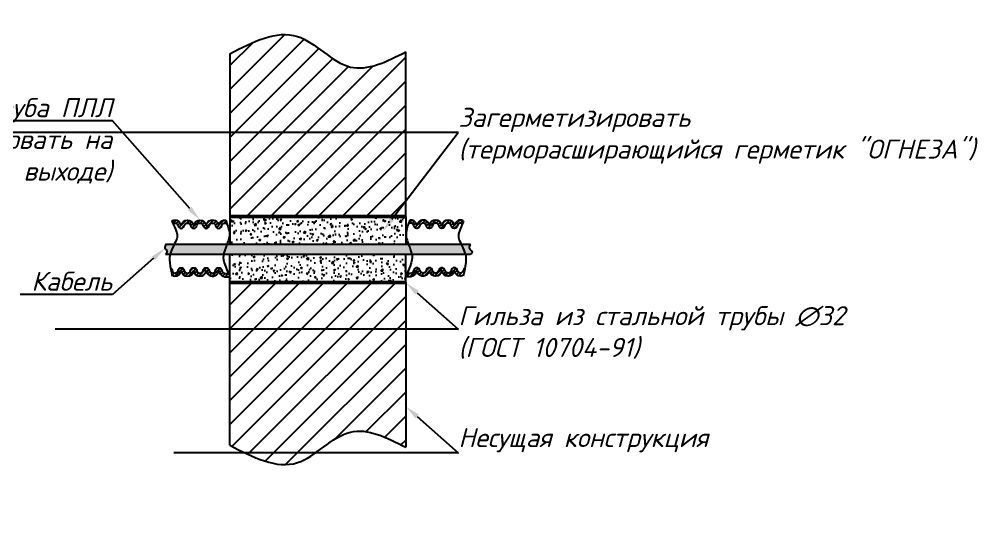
# Model space of a CAD drawing. Extents: x -152830 to 1281226, y -304852 to -2349.
# Drawn here: x 1101666 to 1114262, y -90532 to -83929 of the extents above; entities that cross this region are included whole.
import ezdxf
from ezdxf import colors
from ezdxf.entities.mleader import LeaderData, LeaderLine
from ezdxf.math import Vec2, Vec3

# ---------------------------------------------------------------- set-up
doc = ezdxf.new("R2010")
doc.units = 0
doc.header["$LTSCALE"] = 100
doc.styles.add('OlympDesign', font='isocpeui.ttf', dxfattribs={"height": 250})
pattern_1 = [(45, (1036662.59, -158596.85), (-157.1545, 157.1545), [])]
pattern_2 = [(45, (569972.724, -134266.574), (-22.4506403, 22.4506403), [])]

msp = doc.modelspace()

# ---------------------------------------------------------------- hatches: boundary and pattern name
at = {"ltscale": 0.0001}
h = msp.add_hatch(dxfattribs=at)
h.set_pattern_fill('ANSI31', scale=70, style=0)
h.set_pattern_definition(pattern_1)
edge = h.paths.add_edge_path()
edge.add_spline(control_points=[(1104433.838858, -84383.440064), (1104740.619985, -84225.393756), (1105316.641555, -83928.641203), (1105976.618707, -84747.386929), (1106493.818031, -84485.535639), (1106743.992194, -84358.875715)], knot_values=[0, 0, 0, 0, 136.56665436, 256.4217020656, 368.7131287669, 368.7131287669, 368.7131287669, 368.7131287669], degree=3, periodic=0)
edge.add_line((1106743.992194, -84358.875715), (1106743.992194, -86520.531396))
edge.add_line((1106743.992194, -86520.531396), (1104433.838858, -86520.531396))
edge.add_line((1104433.838858, -86520.531396), (1104433.838858, -84383.440064))
h = msp.add_hatch()
h.set_pattern_fill('AR-CONC', scale=1.2, style=0)
h.set_pattern_definition([(50, (805518.78, -208106.58), (218.6216, -19.1269), [22.86, -251.46]), (355, (805518.78, -208106.58), (-42.2921, 229.26821), [18.288, -201.1687]), (100.451445, (805537, -208108.18), (176.3295, 210.1413), [19.42801, -213.7083]), (46.1842, (805518.78, -208045.62), (325.29485, -50.4508), [34.29, -377.19]), (96.63556, (805545.9, -208049.83), (284.88496, 296.91135), [29.14203, -320.56273]), (351.18415, (805518.78, -208045.62), (284.88496, 296.91135), [27.43196, -301.75168]), (21, (805549.26, -208060.86), (181.93727, -122.71824), [22.86, -251.46]), (326, (805549.26, -208060.86), (74.16243, 221.02556), [18.288, -201.168]), (71.451445, (805564.42, -208071.09), (256.0997, 98.30732), [19.42801, -213.70793]), (37.5, (805518.78, -208106.58), (3.706324, 101.466047), [0, -198.7296, 0, -204.216, 0, -201.93]), (7.5, (805518.78, -208106.58), (80.183595, 120.21669), [0, -116.4336, 0, -194.1576, 0, -76.962]), (327.5, (805450.81, -208106.58), (162.708714, -6.874493), [0, -76.2, 0, -237.744, 0, -315.468]), (317.5, (805420.33, -208106.58), (177.75502, 30.51179), [0, -99.06, 0, -157.8864, 0, -224.028])])
h.paths.add_polyline_path([(1106743.992194, -86520.531396), (1104433.838858, -86520.531396), (1104433.838858, -86883.18485), (1106743.992194, -86883.18485)])
h.paths.add_polyline_path([(1106743.992194, -87020.376429), (1104433.838858, -87020.376429), (1104433.838858, -87389.567983), (1106743.992194, -87389.567983)])
h = msp.add_hatch()
h.set_pattern_fill('ANSI31', scale=10, style=0)
h.set_pattern_definition(pattern_2)
edge = h.paths.add_edge_path()
edge.add_arc((1104205.040419, -86649.017928), 81.891273, 120.1068095978, 170.5612088066)
edge.add_arc((1104122.884874, -86635.769737), 1.384911, -187.5295942982, 7.5295826381, ccw=False)
edge.add_arc((1104040.729329, -86649.017928), 81.891273, 9.4387913885, 170.5612087733)
edge.add_arc((1103958.573784, -86635.769737), 1.384911, -187.5295767684, 7.5295853178, ccw=False)
edge.add_arc((1103876.418239, -86649.017928), 81.891273, 9.438791084, 170.5612087674)
edge.add_arc((1103794.262694, -86635.769737), 1.38491, -187.5295091188, 7.529586848, ccw=False)
edge.add_arc((1103712.107149, -86649.017928), 81.891273, 9.438789914, 92.3362232149)
edge.add_arc((1103719.062478, -86648.436486), 81.891273, 97.2210199984, 124.2694136385)
edge.add_spline(control_points=[(1103672.950733, -86580.761619), (1103678.754863, -86594.335588), (1103684.228177, -86607.014251), (1103689.356126, -86618.899875)], knot_values=[0, 0, 0, 0, 0.1848455961, 0.1848455961, 0.1848455961, 0.1848455961], degree=3, periodic=0)
edge.add_arc((1103719.062478, -86648.436486), 41.891273, 101.290516332, 135.1641627237, ccw=False)
edge.add_arc((1103712.466757, -86648.826029), 41.50118, 11.1475104405, 92.2176478083, ccw=False)
edge.add_arc((1103794.262694, -86635.769737), 41.384911, 186.9847741782, 353.0152258218)
edge.add_arc((1103876.418239, -86649.017928), 41.891273, 11.309932474, 168.690067526, ccw=False)
edge.add_arc((1103958.573784, -86635.769737), 41.384911, 186.9847741782, 353.0152258218)
edge.add_arc((1104040.729329, -86649.017928), 41.891273, 11.309932474, 168.690067526, ccw=False)
edge.add_arc((1104122.884874, -86635.769737), 41.384911, 186.9847741782, 353.0152258218)
edge.add_arc((1104205.040419, -86649.017928), 41.891273, 11.309932474, 168.690067526, ccw=False)
edge.add_arc((1104287.195964, -86635.769737), 41.384911, 186.9847741782, 353.0152258218)
edge.add_arc((1104369.351509, -86649.017928), 41.891273, 47.1857067449, 168.690067526, ccw=False)
edge.add_spline(control_points=[(1104397.821837, -86618.288151), (1104392.818933, -86602.976593), (1104387.134643, -86586.26505), (1104380.716049, -86567.919051)], knot_values=[0, 0, 0, 0, 0.2246992945, 0.2246992945, 0.2246992945, 0.2246992945], degree=3, periodic=0)
edge.add_arc((1104369.351509, -86649.017928), 81.891273, 82.0229774596, 170.5612087639)
edge.add_arc((1104287.195965, -86635.769737), 1.38491, -187.5295091189, 7.5295868489, ccw=False)
edge.add_arc((1104205.040419, -86649.017928), 81.891273, 9.4387899095, 120.1068095578)
edge = h.paths.add_edge_path()
edge.add_arc((1104122.884874, -87236.19205), 41.384911, 6.9847741782, 173.0152258218)
edge.add_arc((1104040.729329, -87222.943859), 41.891273, 191.309932474, 348.690067526, ccw=False)
edge.add_arc((1103958.573784, -87236.19205), 41.384911, 6.9847741781, 173.0152258218)
edge.add_arc((1103876.418239, -87222.943859), 41.891273, 191.309932474, 348.690067526, ccw=False)
edge.add_arc((1103794.262694, -87236.19205), 41.384911, 6.9847741781, 173.0152258218)
edge.add_arc((1103712.466757, -87223.135758), 41.50118, 267.7823521799, 348.8524895479, ccw=False)
edge.add_arc((1103719.062478, -87223.525301), 41.891273, 191.3099324587, 258.7094836721, ccw=False)
edge.add_arc((1103636.906933, -87236.773492), 41.384911, 6.9847741781, 64.7171148835)
edge.add_spline(control_points=[(1103654.581923, -87199.352835), (1103659.51479, -87226.122739), (1103666.049468, -87256.8233), (1103674.530695, -87292.250121)], knot_values=[3.6769236673, 3.6769236673, 3.6769236673, 3.6769236673, 3.7864844451, 3.7864844451, 3.7864844451, 3.7864844451], degree=3, periodic=0)
edge.add_arc((1103719.062478, -87223.525301), 81.891273, 237.0578778447, 262.7789799977)
edge.add_arc((1103712.107149, -87222.943859), 81.891273, 267.663776787, 350.561210088)
edge.add_arc((1103794.262694, -87236.19205), 1.38491, -7.5295869466, 187.529509022, ccw=False)
edge.add_arc((1103876.418239, -87222.943859), 81.891273, 189.4387912326, 350.561208916)
edge.add_arc((1103958.573784, -87236.19205), 1.384911, -7.5295853184, 187.5295767669, ccw=False)
edge.add_arc((1104040.729329, -87222.943859), 81.891273, 189.43879123, 350.5612086148)
edge.add_arc((1104122.884874, -87236.19205), 1.384911, -7.5295826381, 187.5295942964, ccw=False)
edge.add_arc((1104205.040419, -87222.943859), 81.891273, 189.4387911891, 239.8931903978)
edge.add_arc((1104205.040419, -87222.943859), 81.891273, 239.893190444, 350.5612100923)
edge.add_arc((1104287.195965, -87236.19205), 1.38491, -7.529586946, 187.5295090206, ccw=False)
edge.add_arc((1104388.783182, -87211.00187), 103.376093, 194.2072817386, 295.8389039957)
edge.add_spline(control_points=[(1104433.838858, -87304.042736), (1104426.353783, -87289.081943), (1104419.478689, -87274.931135), (1104413.169309, -87261.535313)], knot_values=[3.7535209378, 3.7535209378, 3.7535209378, 3.7535209378, 3.7984651811, 3.7984651811, 3.7984651811, 3.7984651811], degree=3, periodic=0)
edge.add_arc((1104381.859928, -87215.217378), 55.90732, 196.5678832601, 304.0573828649, ccw=False)
edge.add_arc((1104287.195964, -87236.19205), 41.384911, 6.9847741782, 173.0152258219)
edge.add_arc((1104205.040419, -87222.943859), 41.891273, 191.309932474, 348.690067526, ccw=False)
h = msp.add_hatch()
h.set_pattern_fill('ANSI31', scale=10, style=0)
h.set_pattern_definition([(45, (569972.724, -134266.574), (-22.4506403, 22.4506403), [])])
edge = h.paths.add_edge_path()
edge.add_arc((1107219.257269, -86635.769737), 1.384911, -187.5295853184, 7.5295767684, ccw=False)
edge.add_arc((1107137.101724, -86649.017928), 81.891273, 9.4387912267, 170.5612086115)
edge.add_arc((1107054.946178, -86635.769737), 1.384911, -187.5295826381, 7.5295942979, ccw=False)
edge.add_arc((1106972.790633, -86649.017928), 81.891273, 9.4387911934, 59.8931904022)
edge.add_arc((1106972.790633, -86649.017928), 81.891273, 59.8931904422, 170.5612100905)
edge.add_arc((1106890.635088, -86635.769737), 1.38491, -187.5295868489, 7.529509118, ccw=False)
edge.add_arc((1106808.479543, -86649.017928), 81.891273, 9.4387912361, 97.9770225404)
edge.add_spline(control_points=[(1106797.115003, -86567.919051), (1106790.696409, -86586.26505), (1106785.01212, -86602.976593), (1106780.009215, -86618.288151)], knot_values=[0, 0, 0, 0, 0.2246992945, 0.2246992945, 0.2246992945, 0.2246992945], degree=3, periodic=0)
edge.add_arc((1106808.479543, -86649.017928), 41.891273, 11.309932474, 132.8142932551, ccw=False)
edge.add_arc((1106890.635088, -86635.769737), 41.384911, 186.9847741782, 353.0152258218)
edge.add_arc((1106972.790633, -86649.017928), 41.891273, 11.309932474, 168.690067526, ccw=False)
edge.add_arc((1107054.946178, -86635.769737), 41.384911, 186.9847741782, 353.0152258218)
edge.add_arc((1107137.101724, -86649.017928), 41.891273, 11.309932474, 168.690067526, ccw=False)
edge.add_arc((1107219.257269, -86635.769737), 41.384911, 186.9847741782, 353.0152258218)
edge.add_arc((1107301.412814, -86649.017928), 41.891273, 11.309932474, 168.690067526, ccw=False)
edge.add_arc((1107383.568359, -86635.769737), 41.384911, 186.9847741782, 353.0152258218)
edge.add_arc((1107465.364295, -86648.826029), 41.50118, 87.7823521917, 168.8524895595, ccw=False)
edge.add_arc((1107458.768574, -86648.436486), 41.891273, 44.8358372763, 78.709483668, ccw=False)
edge.add_spline(control_points=[(1107488.474927, -86618.899875), (1107493.602876, -86607.014251), (1107499.07619, -86594.335588), (1107504.880319, -86580.761619)], knot_values=[0, 0, 0, 0, 0.1848455961, 0.1848455961, 0.1848455961, 0.1848455961], degree=3, periodic=0)
edge.add_arc((1107458.768574, -86648.436486), 81.891273, 55.7305863615, 82.7789800017)
edge.add_arc((1107465.723904, -86649.017928), 81.891273, 87.6637767851, 170.561210086)
edge.add_arc((1107383.568359, -86635.769737), 1.38491, -187.5295868489, 7.5295091188, ccw=False)
edge.add_arc((1107301.412814, -86649.017928), 81.891273, 9.4387912326, 170.561208916)
h = msp.add_hatch(color=250)
h.set_gradient(color1=(51, 51, 51), tint=1, name='INVCURVED')
edge = h.paths.add_edge_path()
edge.add_spline(control_points=[(1107595.476973, -86883.18485), (1107584.263788, -86900.541847), (1107563.42596, -86939.71331), (1107628.133976, -86980.699307), (1107612.403719, -87000.932073), (1107595.476973, -87020.376429)], knot_values=[0, 0, 0, 0, 52.9245825029, 119.4407755735, 157.3482400132, 157.3482400132, 157.3482400132, 157.3482400132], degree=3, periodic=0)
edge.add_line((1107595.476973, -87020.376429), (1103587.742942, -87020.376429))
edge.add_spline(control_points=[(1103587.742942, -87020.376429), (1103602.758918, -86999.695023), (1103621.190676, -86981.46086), (1103565.891583, -86924.079311), (1103584.117681, -86904.118879), (1103595.130571, -86883.18485)], knot_values=[0, 0, 0, 0, 47.1570912582, 99.4810170151, 152.0745483371, 152.0745483371, 152.0745483371, 152.0745483371], degree=3, periodic=0)
edge.add_line((1103595.130571, -86883.18485), (1107595.476973, -86883.18485))
h = msp.add_hatch()
h.set_pattern_fill('ANSI31', scale=10, style=0)
h.set_pattern_definition(pattern_2)
edge = h.paths.add_edge_path()
edge.add_arc((1107383.568359, -87236.19205), 1.38491, -7.5295090214, 187.5295869463, ccw=False)
edge.add_arc((1107465.723904, -87222.943859), 81.891273, 189.438789912, 272.336223213)
edge.add_arc((1107458.768574, -87223.525301), 81.891273, 277.2210200022, 302.9421221552)
edge.add_spline(control_points=[(1107503.300358, -87292.250121), (1107511.781584, -87256.8233), (1107518.316263, -87226.122739), (1107523.24913, -87199.352835)], knot_values=[3.6769236673, 3.6769236673, 3.6769236673, 3.6769236673, 3.7864844451, 3.7864844451, 3.7864844451, 3.7864844451], degree=3, periodic=0)
edge.add_arc((1107540.924119, -87236.773492), 41.384911, 115.2828851163, 173.0152258218)
edge.add_arc((1107458.768574, -87223.525301), 41.891273, 281.2905163279, 348.6900675413, ccw=False)
edge.add_arc((1107465.364295, -87223.135758), 41.50118, 191.1475104521, 272.2176478201, ccw=False)
edge.add_arc((1107383.568359, -87236.19205), 41.384911, 6.9847741782, 173.0152258218)
edge.add_arc((1107301.412814, -87222.943859), 41.891273, 191.309932474, 348.690067526, ccw=False)
edge.add_arc((1107219.257269, -87236.19205), 41.384911, 6.9847741782, 173.0152258218)
edge.add_arc((1107137.101724, -87222.943859), 41.891273, 191.309932474, 348.690067526, ccw=False)
edge.add_arc((1107054.946178, -87236.19205), 41.384911, 6.9847741782, 173.0152258218)
edge.add_arc((1106972.790633, -87222.943859), 41.891273, 191.309932474, 348.690067526, ccw=False)
edge.add_arc((1106890.635088, -87236.19205), 41.384911, 6.9847741782, 173.0152258218)
edge.add_arc((1106795.971124, -87215.217378), 55.90732, 235.9389164205, 343.43211674, ccw=False)
edge.add_spline(control_points=[(1106779.815399, -87228.382485), (1106769.807233, -87251.019503), (1106757.962096, -87276.120397), (1106743.992194, -87304.042736)], knot_values=[3.7145827026, 3.7145827026, 3.7145827026, 3.7145827026, 3.7984651811, 3.7984651811, 3.7984651811, 3.7984651811], degree=3, periodic=0)
edge.add_arc((1106789.04787, -87211.00187), 103.376093, 244.1610960043, 345.7927182614)
edge.add_arc((1106890.635088, -87236.19205), 1.38491, -7.5295090215, 187.5295869457, ccw=False)
edge.add_arc((1106972.790633, -87222.943859), 81.891273, 189.4387899077, 300.106809556)
edge.add_arc((1106972.790633, -87222.943859), 81.891273, 300.1068096022, 350.5612088109)
edge.add_arc((1107054.946178, -87236.19205), 1.384911, -7.5295942979, 187.5295826375, ccw=False)
edge.add_arc((1107137.101724, -87222.943859), 81.891273, 189.4387913852, 350.56120877)
edge.add_arc((1107219.257269, -87236.19205), 1.384911, -7.5295767687, 187.5295853187, ccw=False)
edge.add_arc((1107301.412814, -87222.943859), 81.891273, 189.438791084, 350.5612087674)
h = msp.add_hatch(dxfattribs=at)
h.set_pattern_fill('ANSI31', scale=70, style=0)
h.set_pattern_definition(pattern_1)
edge = h.paths.add_edge_path()
edge.add_spline(control_points=[(1104433.838858, -89526.659314), (1104740.619985, -89684.705623), (1105316.641555, -89981.458176), (1105976.618707, -89162.71245), (1106493.818031, -89424.56374), (1106743.992194, -89551.223664)], knot_values=[0, 0, 0, 0, 136.56665436, 256.4217020656, 368.7131287669, 368.7131287669, 368.7131287669, 368.7131287669], degree=3, periodic=0)
edge.add_line((1106743.992194, -89551.223664), (1106743.992194, -87389.567983))
edge.add_line((1106743.992194, -87389.567983), (1104433.838858, -87389.567983))
edge.add_line((1104433.838858, -87389.567983), (1104433.838858, -89526.659314))

# ---------------------------------------------------------------- linework, layer by layer
at = {"color": 7}
for p, q in [((1104433.838858, -84383.440064), (1104433.838858, -86520.531396)), ((1106743.992194, -86520.531396), (1106743.992194, -84358.875715)), ((1104433.838858, -86520.531396), (1106743.992194, -86520.531396)), ((1104433.838858, -86520.531396), (1104433.838858, -86883.18485)), ((1106743.992194, -86520.531396), (1106743.992194, -86883.18485)), ((1103595.130571, -86883.18485), (1107595.476973, -86883.18485)), ((1107595.476973, -87020.376429), (1103587.742942, -87020.376429)), ((1104433.838858, -87389.567983), (1104433.838858, -87020.376429)), ((1106743.992194, -87389.567983), (1106743.992194, -87020.376429)), ((1104398.015654, -87228.382485), (1104423.835094, -87283.788141)), ((1106779.815399, -87228.382485), (1106753.995959, -87283.788141)), ((1104433.838858, -87389.567983), (1106743.992194, -87389.567983)), ((1104433.838858, -89526.659314), (1104433.838858, -87389.567983)), ((1106743.992194, -87389.567983), (1106743.992194, -89551.223664))]:
    msp.add_line(p, q, dxfattribs=at)
at = {"color": 1, "lineweight": 50, "ltscale": 100}
for p, q in [((1104439.227721, -86520.531396), (1106743.992194, -86520.531396)), ((1104439.227721, -87389.567983), (1106743.992194, -87389.567983))]:
    msp.add_line(p, q, dxfattribs=at)
at = {"color": 7}
for points in [[(1103672.950733, -86580.761619, -0.1185719201), (1103708.768975, -86567.194721, -0.3783544253), (1103792.889725, -86635.588263, 1.140874761), (1103795.635663, -86635.588261, -0.847479859), (1103957.200815, -86635.588261, 1.140875425), (1103959.946753, -86635.588261, -0.8474798568), (1104121.511905, -86635.588261, 1.1408755742), (1104124.257843, -86635.588261, -0.223775717), (1104163.962647, -86578.174458, -0.5242773543), (1104285.822996, -86635.588263, 1.140874761), (1104288.568933, -86635.588261, -0.4067606613), (1104380.716049, -86567.919051)], [(1103689.356126, -86618.899875, -0.148887412), (1103710.860845, -86607.355931, -0.3692671998), (1103753.184921, -86640.802373, 0.8849621656), (1103835.340466, -86640.802373, -0.8198039027), (1103917.496011, -86640.802373, 0.8849621656), (1103999.651556, -86640.802373, -0.8198039027), (1104081.807102, -86640.802373, 0.8849621656), (1104163.962647, -86640.802373), (1104163.962647, -86640.802373, -0.8198039027), (1104246.118192, -86640.802373, 0.8849621656), (1104328.273737, -86640.802373, -0.601269417), (1104399.168279, -86619.592786)], [(1107488.474927, -86618.899875, 0.148887412), (1107466.970208, -86607.355931, 0.3692671998), (1107424.646131, -86640.802373, -0.8849621656), (1107342.490586, -86640.802373, 0.8198039027), (1107260.335041, -86640.802373, -0.8849621656), (1107178.179496, -86640.802373, 0.8198039027), (1107096.023951, -86640.802373, -0.8849621656), (1107013.868406, -86640.802373), (1107013.868406, -86640.802373, 0.8198039027), (1106931.712861, -86640.802373, -0.8849621656), (1106849.557316, -86640.802373, 0.601269417), (1106778.662773, -86619.592786)], [(1107504.880319, -86580.761619, 0.1185719201), (1107469.062078, -86567.194721, 0.3783544253), (1107384.941327, -86635.588263, -1.140874761), (1107382.19539, -86635.588261, 0.847479859), (1107220.630238, -86635.588261, -1.140875425), (1107217.8843, -86635.588261, 0.8474798568), (1107056.319147, -86635.588261, -1.1408755742), (1107053.573209, -86635.588261, 0.223775717), (1107013.868406, -86578.174458, 0.5242773543), (1106892.008057, -86635.588263, -1.140874761), (1106889.262119, -86635.588261, 0.4067606613), (1106797.115003, -86567.919051)], [(1103654.581923, -87199.352835, -0.2573719644), (1103677.984706, -87231.740856, 0.3028681255), (1103710.860845, -87264.605856, 0.3692671998), (1103753.184921, -87231.159414, -0.8849621656), (1103835.340466, -87231.159414, 0.8198039027), (1103917.496011, -87231.159414, -0.8849621656), (1103999.651556, -87231.159414, 0.8198039027), (1104081.807102, -87231.159414, -0.8849621656), (1104163.962647, -87231.159414), (1104163.962647, -87231.159414, 0.8198039027), (1104246.118192, -87231.159414, -0.8849621656), (1104328.273737, -87231.159414, 0.5067228581), (1104413.169309, -87261.535313)], [(1103674.530695, -87292.250121, 0.1127030599), (1103708.768975, -87304.767066, 0.3783544253), (1103792.889725, -87236.373524, -1.140874761), (1103795.635663, -87236.373526, 0.847479859), (1103957.200815, -87236.373526, -1.140875425), (1103959.946753, -87236.373526, 0.8474798568), (1104121.511905, -87236.373526, -1.1408755742), (1104124.257843, -87236.373526, 0.223775717), (1104163.962647, -87293.787329, 0.5242773543), (1104285.822996, -87236.373524, -1.140874761), (1104288.568933, -87236.373526, 0.4750040099), (1104433.838858, -87304.042736)], [(1107503.300358, -87292.250121, -0.1127030599), (1107469.062078, -87304.767066, -0.3783544253), (1107384.941327, -87236.373524, 1.140874761), (1107382.19539, -87236.373526, -0.847479859), (1107220.630238, -87236.373526, 1.140875425), (1107217.8843, -87236.373526, -0.8474798568), (1107056.319147, -87236.373526, 1.1408755742), (1107053.573209, -87236.373526, -0.223775717), (1107013.868406, -87293.787329, -0.5242773543), (1106892.008057, -87236.373524, 1.140874761), (1106889.262119, -87236.373526, -0.4750040099), (1106743.992194, -87304.042736)], [(1107523.24913, -87199.352835, 0.2573719644), (1107499.846347, -87231.740856, -0.3028681255), (1107466.970208, -87264.605856, -0.3692671998), (1107424.646131, -87231.159414, 0.8849621656), (1107342.490586, -87231.159414, -0.8198039027), (1107260.335041, -87231.159414, 0.8849621656), (1107178.179496, -87231.159414, -0.8198039027), (1107096.023951, -87231.159414, 0.8849621656), (1107013.868406, -87231.159414), (1107013.868406, -87231.159414, -0.8198039027), (1106931.712861, -87231.159414, 0.8849621656), (1106849.557316, -87231.159414, -0.5067228581), (1106764.661744, -87261.535313)]]:
    msp.add_lwpolyline(points, format="xyb", dxfattribs=at)
for points in [[(1104433.838858, -84383.440064), (1105320.984021, -84154.982778), (1106017.257759, -84556.976608), (1106743.992194, -84358.875715)], [(1103595.130571, -86883.18485), (1103580.400207, -86933.673421), (1103608.302309, -86977.937017), (1103587.742942, -87020.376429)], [(1107595.476973, -86883.18485), (1107579.605126, -86933.673421), (1107616.639506, -86988.926102), (1107595.476973, -87020.376429)], [(1104433.838858, -89526.659314), (1105320.984021, -89755.116601), (1106017.257759, -89353.122771), (1106743.992194, -89551.223664)]]:
    msp.add_spline(points, degree=3, dxfattribs=at)
for points in [[(1103672.950733, -86580.761619), (1103722.051547, -86695.59243), (1103773.676516, -86798.651829), (1103675.22646, -86911.301323), (1103626.67477, -87096.509853), (1103677.383304, -87304.042736)], [(1104380.716049, -86567.919051), (1104425.384292, -86695.59243), (1104443.87244, -86794.099908), (1104378.559205, -86911.301323), (1104330.007516, -87096.509853), (1104433.838858, -87304.042736)], [(1106797.115003, -86567.919051), (1106752.44676, -86695.59243), (1106733.958613, -86794.099908), (1106799.271847, -86911.301323), (1106847.823536, -87096.509853), (1106743.992194, -87304.042736)], [(1107504.880319, -86580.761619), (1107455.779506, -86695.59243), (1107404.154537, -86798.651829), (1107502.604593, -86911.301323), (1107551.156282, -87096.509853), (1107500.447749, -87304.042736)]]:
    msp.add_open_spline(points, degree=3, knots=[0, 0, 0, 0, 1.5637261133, 3.1750083721, 3.7984651811, 3.7984651811, 3.7984651811, 3.7984651811], dxfattribs=at)

# ---------------------------------------------------------------- leaders
ml = msp.add_multileader_mtext('Standard')
ml.set_content('Труба ПЛЛ\\P(трубу разорвать на \\Pвходе и выходе)', color=256, style='OlympDesign')
ml.set_leader_properties(color=256, linetype='ByLayer', lineweight=-1)
ml.build(insert=Vec2(0, 0))
ml.multileader.update_dxf_attribs({"text_left_attachment_type": 6, "text_right_attachment_type": 6, "dogleg_length": 2, "arrow_head_size": 200})
ctx = ml.context
ctx.base_point, ctx.char_height, ctx.arrow_head_size, ctx.landing_gap_size, ctx.plane_origin = Vec3(1099416.160243, -85266.208386), 250, 200, 0, Vec3(1103883.39099, -83968.211045)
ctx.left_attachment, ctx.right_attachment, ctx.text_align_type = 6, 6, 2
notes = []
notes.append((ctx, [(0, (1, 1, 0), (1102890.698121, -85266.208386), (-1, 0), 2, [(0, [(1104040.729329, -86567.126655)], 0, [])])]))
ctx.mtext.insert, ctx.mtext.alignment, ctx.mtext.flow_direction = Vec3(1102888.698121, -84966.208386), 3, 5
ml = msp.add_multileader_mtext('Standard')
ml.set_content('Загерметизировать\\P(терморасширающийся герметик "ОГНЕЗА")', color=256, style='OlympDesign')
ml.set_leader_properties(color=256, linetype='ByLayer', lineweight=-1)
ml.build(insert=Vec2(0, 0))
ml.multileader.update_dxf_attribs({"text_left_attachment_type": 6, "text_right_attachment_type": 6, "dogleg_length": 2, "arrow_head_size": 200})
ctx = ml.context
ctx.base_point, ctx.char_height, ctx.arrow_head_size, ctx.landing_gap_size, ctx.plane_origin = Vec3(1107436.825933, -85418.577301), 250, 200, 0, Vec3(1106442.133064, -86716.574643)
ctx.left_attachment, ctx.right_attachment = 6, 6
notes.append((ctx, [(0, (1, 1, 0), (1107434.825933, -85418.577301), (1, 0), 2, [(0, [(1106442.133064, -86716.574643)], 0, [])])]))
ctx.mtext.insert, ctx.mtext.flow_direction = Vec3(1107436.825933, -85093.577301), 5
ml = msp.add_multileader_mtext('Standard')
ml.set_content('Кабель', color=256, style='OlympDesign')
ml.set_leader_properties(color=256, linetype='ByLayer', lineweight=-1)
ml.build(insert=Vec2(0, 0))
ml.multileader.update_dxf_attribs({"text_left_attachment_type": 6, "text_right_attachment_type": 6, "dogleg_length": 2, "arrow_head_size": 200})
ctx = ml.context
ctx.base_point, ctx.char_height, ctx.arrow_head_size, ctx.landing_gap_size, ctx.plane_origin = Vec3(1101790.592061, -87546.366707), 250, 200, 0, Vec3(1103883.39099, -88844.364049)
ctx.left_attachment, ctx.right_attachment, ctx.text_align_type = 6, 6, 2
notes.append((ctx, [(0, (1, 1, 0), (1102890.698121, -87546.366707), (-1, 0), 2, [(0, [(1103581.53186, -86936.582279)], 0, [])])]))
ctx.mtext.insert, ctx.mtext.alignment, ctx.mtext.flow_direction = Vec3(1102888.698121, -87246.366707), 3, 5
ml = msp.add_multileader_mtext('Standard')
ml.set_content('Гильза из стальной трубы ∅32 \\P(ГОСТ 10704-91)', color=256, style='OlympDesign')
ml.set_leader_properties(color=256, linetype='ByLayer', lineweight=-1)
ml.build(insert=Vec2(0, 0))
ml.multileader.update_dxf_attribs({"text_left_attachment_type": 6, "text_right_attachment_type": 6, "dogleg_length": 2, "arrow_head_size": 200})
ctx = ml.context
ctx.base_point, ctx.char_height, ctx.arrow_head_size, ctx.landing_gap_size, ctx.plane_origin = Vec3(1107436.825933, -87999.352411), 250, 200, 0, Vec3(1106442.133064, -89297.349753)
ctx.left_attachment, ctx.right_attachment = 6, 6
notes.append((ctx, [(0, (1, 1, 0), (1107434.825933, -87999.352411), (1, 0), 2, [(0, [(1106743.992194, -87389.567983)], 0, [])])]))
ctx.mtext.insert, ctx.mtext.flow_direction = Vec3(1107436.825933, -87699.352411), 5
ml = msp.add_multileader_mtext('Standard')
ml.set_content('Несущая конструкция', color=256, style='OlympDesign')
ml.set_leader_properties(color=256, linetype='ByLayer', lineweight=-1)
ml.build(insert=Vec2(0, 0))
ml.multileader.update_dxf_attribs({"text_left_attachment_type": 6, "text_right_attachment_type": 6, "dogleg_length": 2, "arrow_head_size": 200})
ctx = ml.context
ctx.base_point, ctx.char_height, ctx.arrow_head_size, ctx.landing_gap_size, ctx.plane_origin = Vec3(1107436.825933, -89625.337507), 250, 200, 0, Vec3(1106442.133064, -90923.334849)
ctx.left_attachment, ctx.right_attachment = 6, 6
notes.append((ctx, [(0, (1, 1, 0), (1107434.825933, -89625.337507), (1, 0), 2, [(0, [(1106743.992194, -89015.553079)], 0, [])])]))
ctx.mtext.insert, ctx.mtext.flow_direction = Vec3(1107436.825933, -89300.337507), 5
for ctx, leaders in notes:
    for number, flags, end, landing, length, lines in leaders:
        leader = LeaderData()
        leader.index, (leader.has_last_leader_line, leader.has_dogleg_vector, leader.attachment_direction) = number, flags
        leader.last_leader_point, leader.dogleg_vector, leader.dogleg_length = Vec3(end), Vec3(landing), length
        for number, points, colour, breaks in lines:
            line = LeaderLine()
            line.index, line.vertices, line.color, line.breaks = number, Vec3.list(points), colors.encode_raw_color(colour), breaks
            leader.lines.append(line)
        ctx.leaders.append(leader)

doc.saveas('drawing.dxf')
